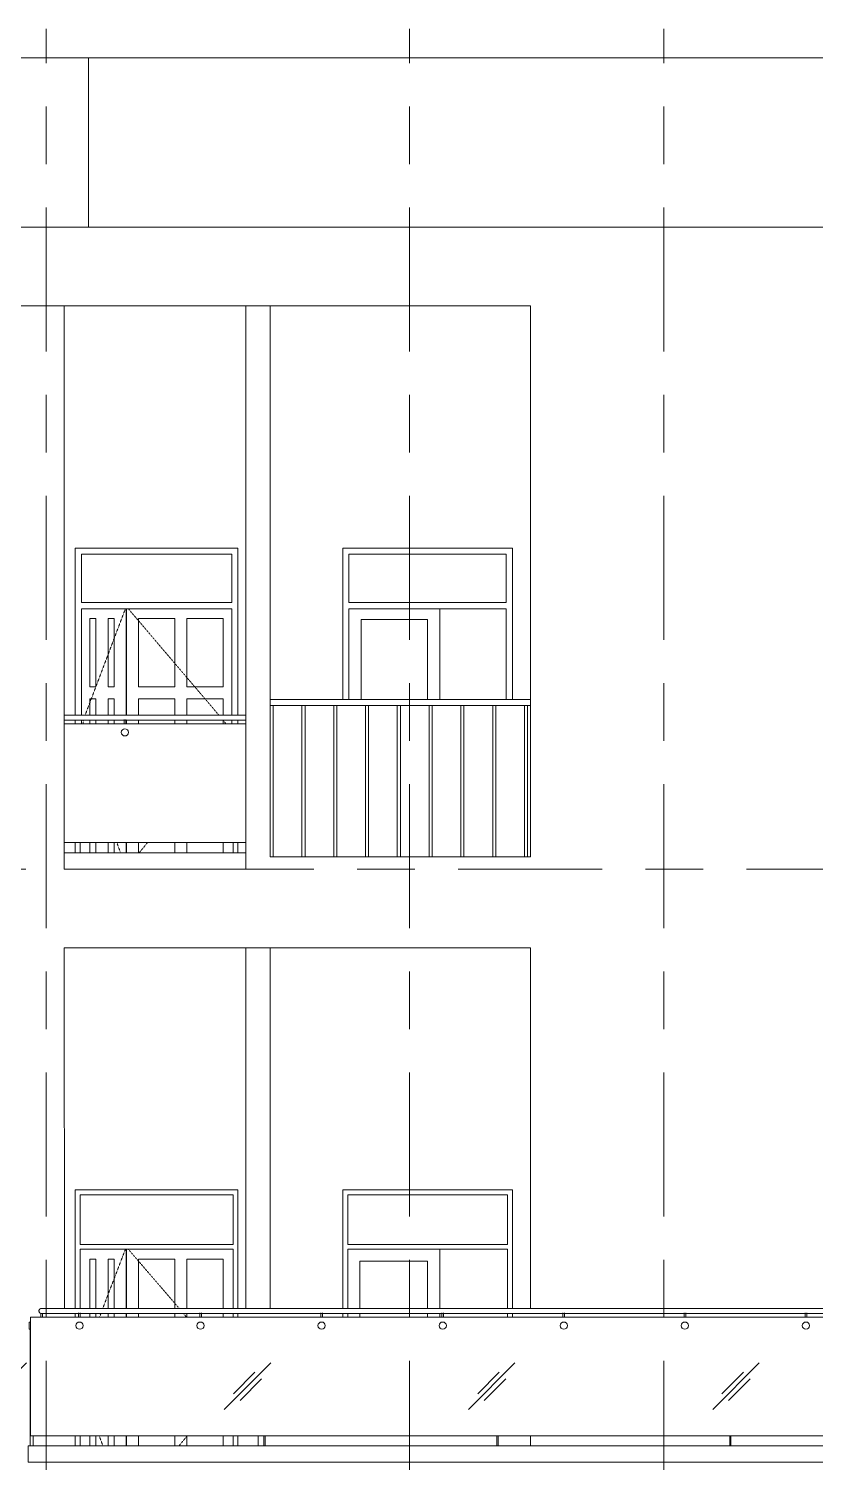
# Model space of a CAD drawing. Header units: millimetres. Extents: x -2100 to 124761, y -10432 to 93550.
# Drawn here: x 108866 to 115363, y 81700 to 93540 of the extents above; entities that cross this region are included whole.
import ezdxf
from ezdxf.xclip import XClip

# ---------------------------------------------------------------- set-up
doc = ezdxf.new("R2010")
doc.units = ezdxf.units.MM
doc.header["$XCLIPFRAME"] = 0
doc.linetypes.add('Centre', pattern=[31.749999999999996, 6.349999999999999, -4.7625, 15.875, -4.7625])
doc.linetypes.add('Dash 1_16_', pattern=[3.175, 1.5875, -1.5875])
for name, color, linetype, lineweight in [('A-DOOR', 31, 'Continuous', 5), ('CUA', 31, 'Continuous', 9), ('KINH', 152, 'Continuous', 5), ('NET THAY 1', 41, 'Continuous', 5), ('NET THAY 2', 55, 'Continuous', 5), ('NET-THAY', 2, 'Continuous', 9), ('TRUC', 225, 'Continuous', 5)]:
    doc.layers.add(name, color=color, linetype=linetype, lineweight=lineweight)

# ---------------------------------------------------------------- blocks, each defined once
blk = doc.blocks.new('Railing - NBS_RailInfillPnl_Post-1648199-MẶT ĐỨNG TRỤC Q-A')
at = {"layer": 'NET THAY 2'}
for p, q in [((-31282.93651796395, 81835.00000000036), (-31282.93651796395, 81920.00000000036)), ((-31256.93651796395, 81920.00000000036), (-31256.93651796395, 81835.00000000036))]:
    blk.add_line(p, q, dxfattribs=at)
blk = doc.blocks.new('Railing - NBS_RailInfillPnl_Post-V204-MẶT ĐỨNG TRỤC Q-A')
at = {"layer": 'NET THAY 2'}
for p, q in [((-29356.96002560578, 81920.00000000036), (-29366.96002560575, 81920.00000000036)), ((-29366.96002560575, 81920.00000000036), (-29366.96002560575, 81835.00000000036)), ((-29356.96002560578, 81835.00000000036), (-29356.96002560578, 81920.00000000036))]:
    blk.add_line(p, q, dxfattribs=at)
blk = doc.blocks.new('Railing - NBS_RailInfillPnl_Post-1597031-MẶT ĐỨNG TRỤC Q-A')
at = {"layer": 'NET THAY 2'}
for p, q in [((-31264.93651796395, 82800.00000000038), (-31274.93651796392, 82800.00000000038)), ((-31274.93651796392, 82800.00000000038), (-31274.93651796392, 81835.00000000036)), ((-31264.93651796395, 81835.00000000036), (-31264.93651796395, 82800.00000000038))]:
    blk.add_line(p, q, dxfattribs=at)
blk = doc.blocks.new('Railing - NBS_RailInfillPnl_Post-V205-MẶT ĐỨNG TRỤC Q-A')
at = {"layer": 'NET THAY 2'}
for p, q in [((-21717.05405617307, 82800.00000000038), (-21717.05405617307, 81835.00000000036)), ((-21743.05405617306, 81835.00000000036), (-21743.05405617306, 81920.00000000036))]:
    blk.add_line(p, q, dxfattribs=at)
blk = doc.blocks.new('Railing - Railing-1432252-MẶT ĐỨNG TRỤC Q-A')
at = {"layer": 'NET THAY 1'}
for p, q in [((-11599.93651796395, 81835.00000000036), (0.06348203606098911, 81835.00000000036)), ((-11599.93651796395, 81835.00000000035), (-11599.93651796395, 81700.00000000036)), ((0.06348203606098911, 81700.00000000036), (0.06348203606098911, 81835.00000000035)), ((0.06348203605882338, 81700.00000000036), (-11599.93651796394, 81700.00000000036))]:
    blk.add_line(p, q, dxfattribs=at)
at = {"extrusion": (0, 0, -1), "zscale": -1}
for name, p in [('Railing - NBS_RailInfillPnl_Post-V205-MẶT ĐỨNG TRỤC Q-A', (33299.99057413702, 0)), ('Railing - NBS_RailInfillPnl_Post-1597031-MẶT ĐỨNG TRỤC Q-A', (31299.87303592786, 0)), ('Railing - NBS_RailInfillPnl_Post-V204-MẶT ĐỨNG TRỤC Q-A', (39008.56321023636, 0)), ('Railing - NBS_RailInfillPnl_Post-V204-MẶT ĐỨNG TRỤC Q-A', (37085.22987690303, 0)), ('Railing - NBS_RailInfillPnl_Post-V204-MẶT ĐỨNG TRỤC Q-A', (35161.8965435697, 0)), ('Railing - NBS_RailInfillPnl_Post-V204-MẶT ĐỨNG TRỤC Q-A', (33238.56321023636, 0)), ('Railing - NBS_RailInfillPnl_Post-V204-MẶT ĐỨNG TRỤC Q-A', (31315.22987690302, 0)), ('Railing - NBS_RailInfillPnl_Post-1648199-MẶT ĐỨNG TRỤC Q-A', (31299.87303592786, 0))]:
    blk.add_blockref(name, p, dxfattribs=at)
blk = doc.blocks.new('Top Rail Type - Top Rail_Internal_-1432255-MẶT ĐỨNG TRỤC Q-A')
at = {"layer": 'NET THAY 1'}
for p, q in [((-19.18651796393693, 82900.00000000036), (-11580.68651796395, 82900.00000000036)), ((-11580.68651796395, 82900.00000000036), (-11580.68651796395, 81920.00000000036)), ((-19.1865179639391, 81920.00000000036), (-19.1865179639391, 82900.00000000036)), ((-11580.68651796395, 81920.00000000036), (-9651.603184630614, 81920.00000000036)), ((-9641.603184630641, 81920.00000000036), (-7728.269851297272, 81920.00000000036)), ((-7718.269851297298, 81920.00000000036), (-5804.93651796393, 81920.00000000036)), ((-5794.936517963956, 81920.00000000036), (-3881.603184630605, 81920.00000000036)), ((-3871.60318463063, 81920.00000000036), (-1958.26985129728, 81920.00000000036)), ((-1948.269851297306, 81920.00000000036), (-34.93651796393768, 81920.00000000036)), ((-24.93651796396378, 81920.00000000036), (-19.1865179639391, 81920.00000000036))]:
    blk.add_line(p, q, dxfattribs=at)
blk = doc.blocks.new('Handrail Type - Handrail_Internal_-1432266-MẶT ĐỨNG TRỤC Q-A')
at = {"layer": 'NET THAY 1'}
for p, q in [((-111.1365179639165, 82971.20000000043), (-11488.73651796393, 82971.20000000043)), ((-11488.73651796393, 82928.80000000045), (-111.1365179639165, 82928.80000000045))]:
    blk.add_line(p, q, dxfattribs=at)
for points, knots in [([(-11488.73651796395, 82971.20000000035), (-11489.19903016853, 82971.20000000035), (-11490.12405457771, 82971.16971783659), (-11491.50564954699, 82971.0336426095), (-11492.87538666841, 82970.8074980942), (-11494.22740052349, 82970.49225268314), (-11495.55590155835, 82970.08925627932), (-11496.85520101334, 82969.60023467343), (-11498.11973476882, 82969.0272815645), (-11499.34408909092, 82968.37285179371), (-11500.5230166512, 82967.63974262401), (-11502.02764208703, 82966.5615689885), (-11503.4215618932, 82965.33913635863), (-11504.68690134044, 82963.98811040969), (-11505.86120512418, 82962.55725142678), (-11507.148778852, 82960.6303195404), (-11508.37873335842, 82958.1360840364), (-11509.57091825846, 82954.62487453841), (-11509.93651796395, 82951.8500490075), (-11509.93651796395, 82950.00000000038)], [-0.5, -0.5, -0.5, -0.5, -0.4791666666666667, -0.4583333333333334, -0.4375, -0.4166666666666667, -0.3958333333333334, -0.375, -0.3541666666666666, -0.3333333333333333, -0.3125, -0.2916666666666666, -0.25, -0.2291666666666667, -0.2083333333333333, -0.1666666666666667, -0.125, -0.08333333333333333, 0, 0, 0, 0]), ([(-11509.93651796395, 82950.00000000036), (-11509.93651796395, 82948.14995099323), (-11509.57091825846, 82945.3751254623), (-11508.37873335842, 82941.86391596429), (-11507.148778852, 82939.3696804603), (-11505.86120512418, 82937.44274857396), (-11504.68690134044, 82936.01188959098), (-11503.42156189321, 82934.66086364201), (-11502.02764208704, 82933.43843101221), (-11500.5230166512, 82932.36025737677), (-11499.34408909092, 82931.62714820696), (-11498.11973476882, 82930.97271843624), (-11496.85520101334, 82930.39976532728), (-11495.55590155835, 82929.91074372138), (-11494.2274005235, 82929.50774731753), (-11492.87538666841, 82929.19250190651), (-11491.50564954699, 82928.96635739121), (-11490.1240545777, 82928.83028216413), (-11489.19903016854, 82928.80000000034), (-11488.73651796395, 82928.80000000037)], [-1, -1, -1, -1, -0.9166666666666666, -0.875, -0.8333333333333334, -0.7916666666666667, -0.7708333333333334, -0.75, -0.7083333333333333, -0.6875, -0.6666666666666666, -0.6458333333333333, -0.625, -0.6041666666666667, -0.5833333333333334, -0.5625, -0.5416666666666667, -0.5208333333333334, -0.5, -0.5, -0.5, -0.5]), ([(-89.93651796393866, 82950.00000000036), (-89.94472271242661, 82951.85004900748), (-90.29813881388404, 82954.62487455466), (-91.49819907922252, 82958.13608400937), (-92.72354598519816, 82960.63031964324), (-94.0108354993894, 82962.55725112377), (-95.19359203802382, 82963.98811093454), (-96.44705515999672, 82965.33913351268), (-98.19635641160426, 82966.86720013517), (-100.1248180704926, 82968.15472015466), (-101.7456100826014, 82969.02727937633), (-103.0188712978936, 82969.60023525973), (-104.3260087427925, 82970.08925612227), (-105.6455303121412, 82970.49225272522), (-106.9891952552321, 82970.80749808288), (-108.3677088785065, 82971.03364261251), (-109.7579629287239, 82971.16971783577), (-110.6769996426034, 82971.20000000024), (-111.1365179639383, 82971.20000000033)], [0, 0, 0, 0, 0.08333333333333333, 0.125, 0.1666666666666667, 0.2083333333333333, 0.2291666666666667, 0.25, 0.2916666666666666, 0.3333333333333333, 0.3541666666666666, 0.375, 0.3958333333333334, 0.4166666666666667, 0.4375, 0.4583333333333334, 0.4791666666666667, 0.5, 0.5, 0.5, 0.5]), ([(-111.1365179639383, 82928.80000000037), (-110.6769996426036, 82928.80000000024), (-109.7579630711434, 82928.83028216418), (-108.3677083800381, 82928.96635739115), (-106.9891971066862, 82929.19250190651), (-105.6455234047929, 82929.50774731753), (-104.3260345207317, 82929.91074372141), (-103.0187750934854, 82930.39976532731), (-101.7459691222951, 82930.97271843624), (-100.52867611914, 82931.62714820691), (-99.35843418476266, 82932.3602573768), (-97.84357186479117, 82933.4384310122), (-96.44752212416226, 82934.66086364209), (-95.19350592486342, 82936.01188959101), (-94.01088521420371, 82937.44274857391), (-92.72352911767187, 82939.36968046034), (-91.49820351804519, 82941.86391596428), (-90.29813615059038, 82945.3751254623), (-89.94472271242662, 82948.14995099322), (-89.93651796393866, 82950.00000000033)], [0.5, 0.5, 0.5, 0.5, 0.5208333333333334, 0.5416666666666667, 0.5625, 0.5833333333333334, 0.6041666666666667, 0.625, 0.6458333333333333, 0.6666666666666666, 0.6875, 0.7083333333333333, 0.75, 0.7708333333333334, 0.7916666666666667, 0.8333333333333334, 0.875, 0.9166666666666666, 1, 1, 1, 1])]:
    blk.add_open_spline(points, degree=3, knots=knots, dxfattribs=at)
blk = doc.blocks.new('ALB-RAILING 32 - ALB-BALUSTER-V207-MẶT ĐỨNG TRỤC Q-A')
at = {"layer": 'NET THAY 1'}
for p, q in [((-11495.73651796391, 82930.14909261567), (-11495.73651796391, 82900.00000000045)), ((-11481.73651796394, 82900.00000000045), (-11481.73651796394, 82928.80000000045)), ((-11580.68651796393, 82858.80000000045), (-11589.88651796394, 82858.80000000045)), ((-11589.88651796395, 82828.80000000037), (-11589.88651796395, 82857.77777478904)), ((-11589.88651796395, 82799.82222521168), (-11589.88651796395, 82828.80000000037)), ((-11589.88651796394, 82798.80000000044), (-11582.93651796395, 82798.80000000044))]:
    blk.add_line(p, q, dxfattribs=at)
blk = doc.blocks.new('ALB-RAILING 32 - ALB-BALUSTER-1365155-MẶT ĐỨNG TRỤC Q-A')
at = {"layer": 'NET THAY 1'}
for p, q in [((-31979.33651796392, 88235.00933623931), (-31979.33651796392, 88200.00000000047)), ((-31965.33651796394, 88200.00000000047), (-31965.33651796394, 88235.00933623931))]:
    blk.add_line(p, q, dxfattribs=at)
for radius, start, end in [(30.00000000000364, 0, 180), (30, 180, 0)]:
    blk.add_arc((-31972.33651796392, 88128.80000000038), radius, start, end, dxfattribs=at)
blk = doc.blocks.new('CUA SAN PHOI LUA1 - CUA SAN PHOI LUA 800-1384257-MẶT ĐỨNG TRỤC Q-A')
at = {"layer": 'CUA'}
for p, q in [((-7639.924984469311, 83500.00000000029), (-8959.924984469326, 83500.0000000003)), ((-8959.924984469326, 82971.03952122411), (-8959.924984469326, 83460.00000000029)), ((-8959.924984469326, 83460.00000000029), (-7639.924984469311, 83460.00000000029)), ((-8859.924984469326, 83360.00000000029), (-8859.924984469326, 82971.03317520845)), ((-8859.924984469326, 83360.00000000029), (-8299.924984469326, 83360.00000000029)), ((-8299.924984469326, 82970.99763752069), (-8299.924984469326, 83360.00000000029)), ((-8199.924984469326, 83460.00000000029), (-8199.924984469326, 82970.99129150502)), ((-7639.924984469311, 82970.95575381727), (-7639.924984469311, 83460.00000000029)), ((-8999.924984469326, 82928.80000000037), (-8999.924984469326, 82900.00000000036)), ((-8959.924984469326, 82900.00000000036), (-8959.924984469326, 82928.80000000037)), ((-8859.924984469326, 82928.80000000037), (-8859.924984469326, 82900.00000000035)), ((-8299.924984469326, 82900.00000000035), (-8299.924984469326, 82928.80000000037)), ((-8199.924984469326, 82928.80000000037), (-8199.924984469326, 82900.00000000035)), ((-7639.924984469311, 82900.00000000036), (-7639.924984469311, 82928.80000000037)), ((-7599.924984469311, 82900.00000000036), (-7599.924984469311, 82928.80000000037))]:
    blk.add_line(p, q, dxfattribs=at)
for points in [[(-8999.924984469326, 82971.04205963039), (-8999.924984469326, 83950.0000000007), (-7599.924984469311, 83950.0000000007), (-7599.924984469311, 82970.95321541099)], [(-8959.924984469326, 83500.0000000003), (-8959.92498446934, 83910.0000000007), (-7639.924984469311, 83910.0000000007), (-7639.924984469311, 83500.0000000003)]]:
    blk.add_lwpolyline(points, dxfattribs=at)
blk = doc.blocks.new('CUA VAO CAN HO_0001 - Type 1-1424866-MẶT ĐỨNG TRỤC Q-A')
at = {"layer": 'A-DOOR'}
for p, q in [((-11088.93651796482, 82971.17462862971), (-11088.93651796482, 83379.0000000003)), ((-11088.93651796482, 83379.0000000003), (-11038.9365179648, 83379.0000000003)), ((-11038.9365179648, 83379.0000000003), (-11038.9365179648, 82971.17145562185)), ((-10938.9365179648, 82971.1651096062), (-10938.9365179648, 83379.0000000003)), ((-10938.9365179648, 83379.0000000003), (-10888.93651796482, 83379.0000000003)), ((-10888.93651796482, 83379.0000000003), (-10888.93651796482, 82971.16193659836)), ((-10788.93651796482, 82971.15559058268), (-10788.93651796482, 83460.0000000003)), ((-10787.93651796482, 82971.15552712254), (-10787.93651796482, 83460.0000000003)), ((-10687.93651796482, 82971.14918110686), (-10687.93651796482, 83379.0000000003)), ((-10687.93651796482, 83379.0000000003), (-10387.93651796482, 83379.0000000003)), ((-10387.93651796482, 83379.0000000003), (-10387.93651796482, 82971.13014305984)), ((-10287.93651796482, 82971.12379704416), (-10287.93651796482, 83379.0000000003)), ((-10287.93651796482, 83379.0000000003), (-9987.936517964816, 83379.0000000003)), ((-9987.936517964816, 83379.0000000003), (-9987.936517964816, 82971.10475899716)), ((-11088.93651796482, 82900.00000000036), (-11088.93651796482, 82928.80000000037)), ((-11038.9365179648, 82928.80000000037), (-11038.9365179648, 82900.00000000036)), ((-10938.9365179648, 82900.00000000035), (-10938.9365179648, 82928.80000000037)), ((-10888.93651796482, 82928.80000000037), (-10888.93651796482, 82900.00000000035)), ((-10788.93651796482, 82900.00000000035), (-10788.93651796482, 82928.80000000037)), ((-10787.93651796482, 82900.00000000035), (-10787.93651796482, 82928.80000000037)), ((-10687.93651796482, 82900.00000000035), (-10687.93651796482, 82928.80000000037)), ((-10387.93651796482, 82928.80000000037), (-10387.93651796482, 82900.00000000035)), ((-10287.93651796482, 82900.00000000036), (-10287.93651796482, 82928.80000000037)), ((-9987.936517964816, 82928.80000000037), (-9987.936517964816, 82900.00000000036)), ((-11088.93651796482, 81835.00000000035), (-11088.93651796482, 81920.00000000036)), ((-11038.9365179648, 81920.00000000036), (-11038.9365179648, 81835.00000000035)), ((-10938.9365179648, 81835.00000000035), (-10938.9365179648, 81920.00000000036)), ((-10888.93651796482, 81920.00000000036), (-10888.93651796482, 81835.00000000035)), ((-10788.93651796482, 81835.00000000035), (-10788.93651796482, 81920.00000000036)), ((-10787.93651796482, 81835.00000000035), (-10787.93651796482, 81920.00000000036)), ((-10687.93651796482, 81835.00000000035), (-10687.93651796482, 81920.00000000036)), ((-10387.93651796482, 81920.00000000036), (-10387.93651796482, 81835.00000000035)), ((-10287.93651796482, 81835.00000000035), (-10287.93651796482, 81920.00000000036)), ((-9987.936517964816, 81920.00000000036), (-9987.936517964816, 81835.00000000035))]:
    blk.add_line(p, q, dxfattribs=at)
at = {"layer": 'CUA', "lineweight": 5}
for p, q in [((-11209.93651796482, 82971.18230730867), (-11209.93651796482, 83500.00000000032)), ((-9906.936517964816, 83500.00000000032), (-11169.93651796482, 83500.00000000032)), ((-9866.936517964801, 82971.09708031818), (-9866.936517964801, 83500.00000000029)), ((-11169.93651796482, 82971.1797689024), (-11169.93651796482, 83460.0000000003)), ((-11169.93651796482, 83460.0000000003), (-9906.936517964816, 83460.00000000029)), ((-9906.936517964816, 82971.09961872446), (-9906.936517964816, 83460.00000000029)), ((-11209.93651796482, 82900.00000000035), (-11209.93651796482, 82928.80000000037)), ((-9906.936517964816, 82900.00000000035), (-9906.936517964816, 82928.80000000037)), ((-9866.936517964801, 82900.00000000035), (-9866.936517964801, 82928.80000000037)), ((-11209.93651796482, 81835.00000000035), (-11209.93651796482, 81920.00000000036)), ((-11169.93651796482, 81835.00000000035), (-11169.93651796482, 81920.00000000036)), ((-9906.936517964816, 81835.00000000035), (-9906.936517964816, 81920.00000000036)), ((-9866.936517964816, 81835.00000000035), (-9866.936517964816, 81920.00000000036))]:
    blk.add_line(p, q, dxfattribs=at)
at = {"layer": 'CUA', "linetype": 'Dash 1_16_', "lineweight": 5}
for p, q in [((-10795.8456088739, 83460.0000000003), (-10983.05727814072, 82971.16790951655)), ((-10772.39106341936, 83460.0000000003), (-10351.13199677841, 82971.12780743916)), ((-10998.46379069207, 82928.80000000037), (-11008.9365179648, 82900.00000000036)), ((-10316.50015432847, 82928.80000000037), (-10292.93651796484, 82900.00000000036)), ((-11012.5728816012, 81920.00000000036), (-10981.6637906921, 81835.00000000035)), ((-10284.75469978295, 81920.00000000036), (-10354.30015432842, 81835.00000000035))]:
    blk.add_line(p, q, dxfattribs=at)
at = {"layer": 'CUA', "lineweight": 5}
for points in [[(-11209.93651796482, 83499.99999999945), (-11209.93651796482, 83949.99999999948), (-9866.936517964816, 83949.99999999948), (-9866.936517964816, 83499.99999999945)], [(-11169.93651796482, 83499.99999999945), (-11169.93651796482, 83909.99999999948), (-9906.936517964816, 83909.99999999948), (-9906.936517964816, 83499.99999999945)]]:
    blk.add_lwpolyline(points, dxfattribs=at)
blk = doc.blocks.new('Railing - Railing-1970582-MẶT ĐỨNG TRỤC Q-A')
at = {"layer": 'NET THAY 1'}
blk.add_line((-9599.987646094134, 87700.00000000036), (-7449.924984580785, 87700.00000000036), dxfattribs=at)
blk = doc.blocks.new('CUA SAN PHOI LUA1 - CUA SAN PHOI LUA 800-V215-MẶT ĐỨNG TRỤC Q-A')
at = {"layer": 'CUA'}
for p, q in [((-7649.924984469311, 88800.0000000003), (-8949.924984469326, 88799.99999999948)), ((-8949.924984469326, 87700.00000000036), (-8949.924984469326, 88749.99999999948)), ((-8949.924984469326, 88749.99999999948), (-7649.924984469311, 88749.99999999948)), ((-8199.924984469326, 88749.99999999948), (-8199.924984469326, 87700.00000000036)), ((-7649.924984469311, 87700.00000000036), (-7649.924984469311, 88749.99999999948)), ((-8849.924984469326, 88660.0000000003), (-8849.924984469326, 87700.00000000036)), ((-8849.924984469326, 88660.0000000003), (-8299.924984469326, 88660.0000000003)), ((-8299.924984469326, 87700.00000000036), (-8299.924984469326, 88660.0000000003))]:
    blk.add_line(p, q, dxfattribs=at)
for points in [[(-7599.924984469311, 87700.00000000036), (-7599.924984469311, 89249.99999999948), (-8999.924984469326, 89249.9999999995), (-8999.924984469326, 87700.00000000036)], [(-7649.924984469311, 88799.99999999945), (-7649.924984469311, 89199.99999999948), (-8949.924984469326, 89199.9999999995), (-8949.924984469326, 88799.99999999948)]]:
    blk.add_lwpolyline(points, dxfattribs=at)
blk = doc.blocks.new('CUA VAO CAN HO_0001 - Type 1-V217-MẶT ĐỨNG TRỤC Q-A')
at = {"layer": 'A-DOOR'}
for p, q in [((-10788.93651796482, 87870.9537172415), (-10788.93651796482, 88749.9999999995)), ((-10787.93651796482, 87870.95323583166), (-10787.93651796482, 88749.9999999995)), ((-11088.93651796482, 88105.00000000033), (-11088.93651796482, 88668.9999999995)), ((-11088.93651796482, 88668.9999999995), (-11038.9365179648, 88668.9999999995)), ((-11038.9365179648, 88668.9999999995), (-11038.9365179648, 88105.00000000033)), ((-10938.9365179648, 88105.00000000033), (-10938.9365179648, 88668.9999999995)), ((-10938.9365179648, 88668.9999999995), (-10888.93651796482, 88668.9999999995)), ((-10888.93651796482, 88668.9999999995), (-10888.93651796482, 88105.00000000033)), ((-10687.93651796482, 88105.00000000033), (-10687.93651796482, 88668.9999999995)), ((-10687.93651796482, 88668.9999999995), (-10387.93651796482, 88668.9999999995)), ((-10387.93651796482, 88668.9999999995), (-10387.93651796482, 88105.00000000033)), ((-10287.93651796482, 88105.00000000033), (-10287.93651796482, 88668.9999999995)), ((-10287.93651796482, 88668.9999999995), (-9987.936517964816, 88668.9999999995)), ((-9987.936517964816, 88668.9999999995), (-9987.936517964816, 88105.00000000033)), ((-11038.9365179648, 88105.00000000033), (-11088.93651796482, 88105.00000000033)), ((-10888.93651796482, 88105.00000000033), (-10938.9365179648, 88105.00000000033)), ((-10387.93651796482, 88105.00000000033), (-10687.93651796482, 88105.00000000033)), ((-9987.936517964816, 88105.00000000033), (-10287.93651796482, 88105.00000000033)), ((-11088.93651796482, 87871.0981401952), (-11088.93651796482, 88005.00000000032)), ((-11088.93651796482, 88005.00000000032), (-11038.9365179648, 88005.00000000032)), ((-11038.9365179648, 88005.00000000032), (-11038.9365179648, 87871.07406970293)), ((-10938.9365179648, 87871.02592871836), (-10938.9365179648, 88005.00000000032)), ((-10938.9365179648, 88005.00000000032), (-10888.93651796482, 88005.00000000032)), ((-10888.93651796482, 88005.00000000032), (-10888.93651796482, 87871.00185822607)), ((-10687.93651796482, 87870.47762751767), (-10687.93651796482, 88005.00000000032)), ((-10687.93651796482, 88005.00000000032), (-10387.93651796482, 88005.00000000032)), ((-10387.93651796482, 88005.00000000032), (-10387.93651796482, 87870.47762751767)), ((-10287.93651796482, 87871.20000000035), (-10287.93651796482, 88005.00000000032)), ((-10287.93651796482, 88005.00000000032), (-9987.936517964816, 88005.00000000032)), ((-9987.936517964816, 88005.00000000032), (-9987.936517964816, 87871.20000000035)), ((-11088.93651796482, 87800.00000000036), (-11088.93651796482, 87828.80000000035)), ((-11038.9365179648, 87828.80000000035), (-11038.9365179648, 87800.00000000036)), ((-10938.9365179648, 87800.00000000038), (-10938.9365179648, 87828.80000000035)), ((-10888.93651796482, 87828.80000000035), (-10888.93651796482, 87800.00000000038)), ((-10788.93651796482, 87800.00000000038), (-10788.93651796482, 87828.80000000035)), ((-10787.93651796482, 87800.00000000038), (-10787.93651796482, 87828.80000000035)), ((-10687.93651796482, 87800.00000000038), (-10687.93651796482, 87829.52237248304)), ((-10387.93651796482, 87829.52237248304), (-10387.93651796482, 87800.00000000038)), ((-10287.93651796482, 87800.00000000036), (-10287.93651796482, 87829.03490339148)), ((-9987.936517964816, 87828.89048043775), (-9987.936517964816, 87800.00000000036)), ((-11088.93651796482, 86735.00000000035), (-11088.93651796482, 86820.00000000036)), ((-11038.9365179648, 86820.00000000036), (-11038.9365179648, 86735.00000000035)), ((-10938.9365179648, 86735.00000000035), (-10938.9365179648, 86820.00000000036)), ((-10888.93651796482, 86820.00000000036), (-10888.93651796482, 86735.00000000035)), ((-10788.93651796482, 86735.00000000035), (-10788.93651796482, 86820.00000000036)), ((-10787.93651796482, 86735.00000000035), (-10787.93651796482, 86820.00000000036)), ((-10687.93651796482, 86735.00000000035), (-10687.93651796482, 86820.00000000036)), ((-10387.93651796482, 86820.00000000036), (-10387.93651796482, 86735.00000000035)), ((-10287.93651796482, 86735.00000000035), (-10287.93651796482, 86820.00000000036)), ((-9987.936517964816, 86820.00000000036), (-9987.936517964816, 86735.00000000035))]:
    blk.add_line(p, q, dxfattribs=at)
at = {"layer": 'CUA', "lineweight": 5}
for p, q in [((-9916.936517964801, 88799.99999999946), (-11159.93651796482, 88799.99999999946)), ((-11159.93651796482, 87871.13713439272), (-11159.93651796482, 88749.9999999995)), ((-11159.93651796482, 88749.9999999995), (-9916.936517964816, 88749.99999999948)), ((-9916.936517964816, 87871.20000000035), (-9916.936517964816, 88749.99999999948)), ((-11209.93651796482, 87800.00000000038), (-11209.93651796482, 87828.80000000035)), ((-11159.93651796482, 87800.00000000038), (-11159.93651796482, 87828.80000000035)), ((-9916.936517964816, 87800.00000000038), (-9916.936517964816, 87828.85148624027)), ((-9866.936517964816, 87800.00000000038), (-9866.936517964816, 87828.83222984643)), ((-11209.93651796482, 86735.00000000035), (-11209.93651796482, 86820.00000000036)), ((-11169.93651796482, 86735.00000000035), (-11169.93651796482, 86820.00000000036)), ((-9906.936517964816, 86735.00000000035), (-9906.936517964816, 86820.00000000036)), ((-9866.936517964816, 86735.00000000035), (-9866.936517964816, 86820.00000000036))]:
    blk.add_line(p, q, dxfattribs=at)
at = {"layer": 'CUA', "linetype": 'Dash 1_16_', "lineweight": 5}
for p, q in [((-10795.8456088739, 88749.9999999995), (-11128.53026305078, 87871.11720101391)), ((-10772.39106341936, 88749.9999999995), (-10023.91833614666, 87871.20000000035)), ((-11143.91833614661, 87828.80000000035), (-11144.39106341935, 87800.00000000038)), ((-9989.301994339447, 87828.89113779154), (-9965.663790692124, 87800.00000000038)), ((-10867.11833614664, 86820.00000000036), (-10836.20924523755, 86735.00000000035)), ((-10612.02742705568, 86820.00000000036), (-10681.57288160115, 86735.00000000035))]:
    blk.add_line(p, q, dxfattribs=at)
at = {"layer": 'CUA'}
for points in [[(-9866.936517964816, 87871.20000000035), (-9866.936517964801, 89249.99999999949), (-11209.93651796482, 89249.9999999995), (-11209.93651796482, 87871.15639078655)], [(-9916.936517964801, 88799.99999999946), (-9916.936517964801, 89199.99999999949), (-11159.93651796482, 89199.9999999995), (-11159.93651796482, 88799.99999999948)]]:
    blk.add_lwpolyline(points, dxfattribs=at)
blk = doc.blocks.new('Railing - Railing-1431913-MẶT ĐỨNG TRỤC Q-A')
at = {"layer": 'NET THAY 1'}
for p, q in [((-11300.52297811856, 86600.00000000038), (-11300.52297811856, 86735.00000000036)), ((-11300.52297811856, 86735.00000000036), (-9799.987646094132, 86735.00000000036)), ((-9799.987646094132, 86735.00000000036), (-9799.987646094132, 86600.00000000038)), ((-9799.987646094132, 86600.00000000038), (-11300.52297811856, 86600.00000000038))]:
    blk.add_line(p, q, dxfattribs=at)
blk = doc.blocks.new('Top Rail Type - Top Rail_Internal_-1431916-MẶT ĐỨNG TRỤC Q-A')
at = {"layer": 'NET THAY 1'}
for p, q in [((-11299.93651796341, 87800.00000000038), (-9799.987646094132, 87800.00000000038)), ((-11299.93651796341, 86820.00000000038), (-9799.987646094132, 86820.00000000038))]:
    blk.add_line(p, q, dxfattribs=at)
blk = doc.blocks.new('Handrail Type - Handrail_Internal_-1431927-MẶT ĐỨNG TRỤC Q-A')
at = {"layer": 'NET THAY 1'}
for p, q in [((-9799.987646094121, 87871.20000000046), (-11299.93651796341, 87871.20000000046)), ((-11299.93651796341, 87828.80000000048), (-9799.987646094121, 87828.80000000048))]:
    blk.add_line(p, q, dxfattribs=at)

msp = doc.modelspace()

# ---------------------------------------------------------------- hatches: boundary and pattern name
at = {"layer": 'KINH'}
h = msp.add_hatch(dxfattribs=at)
h.set_pattern_fill('FP_11', color=256, angle=180, style=0, pattern_type=2)
h.set_pattern_definition([(225.204, (104680.6376108508, 92604.2030760612), (-0.002376607802851696, -2031.999482379696), [252.695, -2610.806]), (225.204, (104735.4206108508, 92549.0280760612), (-0.002376607802851696, -2031.999482379696), [252.695, -2610.806]), (225.204, (104810.7466108508, 92680.0680760612), (-0.002376607802851696, -2031.999482379696), [544.2669999999999, -2319.235]), (225.204, (106052.5896108508, 91242.7630760612), (-0.002376607802851696, -2031.999482379696), [252.695, -2610.806]), (225.204, (106107.3726108508, 91187.5880760612), (-0.002376607802851696, -2031.999482379696), [252.695, -2610.806]), (225.204, (106182.6996108508, 91318.6280760612), (-0.002376607802851696, -2031.999482379696), [544.2669999999999, -2319.235])])
h.paths.add_polyline_path([(102901.9076365578, 82738.94464145857), (102901.9076365578, 81902.39383295983), (120460.5652053206, 81902.39383295979), (120460.5652053206, 82612.48365710804)])

# ---------------------------------------------------------------- linework, layer by layer
at = {"layer": 'NET THAY 1'}
for p, q in [((113010.5767387037, 88000.0000000004), (113010.5767387037, 87950.0000000004)), ((113010.5767387037, 87950.0000000004), (110860.6510832463, 87950.0000000004))]:
    msp.add_line(p, q, dxfattribs=at)
at = {"layer": 'NET THAY 2'}
for p, q in [((110885.5140771903, 86700.00000000038), (110885.5140771903, 87950.0000000004)), ((111123.0140771904, 86700.00000000038), (111123.0140771904, 87950.0000000004)), ((111148.0140771903, 86700.00000000038), (111148.0140771903, 87950.0000000004)), ((111385.5140771904, 86700.00000000038), (111385.5140771904, 87950.0000000004)), ((111410.5140771903, 86700.00000000038), (111410.5140771903, 87950.0000000004)), ((111648.0140771904, 86700.00000000038), (111648.0140771904, 87950.0000000004)), ((111673.0140771903, 86700.00000000038), (111673.0140771903, 87950.0000000004)), ((111910.5140771904, 86700.00000000038), (111910.5140771904, 87950.0000000004)), ((111935.5140771903, 86700.00000000038), (111935.5140771903, 87950.0000000004)), ((112173.0140771904, 86700.00000000038), (112173.0140771904, 87950.0000000004)), ((112198.0140771903, 86700.00000000038), (112198.0140771903, 87950.0000000004)), ((112435.5140771904, 86700.00000000038), (112435.5140771904, 87950.0000000004)), ((112460.5140771903, 86700.00000000038), (112460.5140771903, 87950.0000000004)), ((112698.0140771904, 86700.00000000038), (112698.0140771904, 87950.0000000004)), ((112723.0140771903, 86700.00000000038), (112723.0140771903, 87950.0000000004)), ((112960.5140771903, 86700.00000000038), (112960.5140771903, 87950.0000000004)), ((112985.5140771903, 86700.00000000038), (112985.5140771903, 87950.0000000004))]:
    msp.add_line(p, q, dxfattribs=at)
at = {"layer": 'NET-THAY'}
for p, q in [((119963.5177252161, 93300.00000000035), (103910.5652053205, 93300.00000000035)), ((109360.4723882945, 91900.00000000038), (109360.4723882945, 93300.00000000035)), ((103910.5652053205, 91900.00000000038), (120463.5177252161, 91900.00000000038)), ((113010.5767387037, 91249.99999999923), (108760.5652053197, 91249.99999999921)), ((110660.5140771902, 89700.00000000033), (110660.5140771902, 91249.99999999923)), ((113010.5767387037, 86700.00000000032), (113010.5767387037, 91250.00000000032)), ((110660.5140771903, 86599.99999999978), (110660.5140771903, 89700.00000000033)), ((113010.5767387037, 86700.00000000032), (110860.5140771903, 86700.00000000032)), ((112210.6510832462, 86700.00000000032), (110860.5140771903, 86700.00000000032)), ((113010.5767387037, 85950.00000000032), (109160.083893803, 85949.37771256462)), ((110660.5140771903, 82971.09283173228), (110660.5140771903, 85949.99999999924)), ((110860.5140771905, 82971.09283173228), (110860.5140771905, 85949.99999999924)), ((113010.5767387037, 82970.94369638748), (113010.5767387037, 85950.00000000032)), ((110760.5140771903, 81835.00000000035), (110760.5140771903, 81920.00000000036)), ((113010.5140771903, 81835.00000000035), (113010.5140771903, 81920.00000000036))]:
    msp.add_line(p, q, dxfattribs=at)
for points in [[(109159.9787451659, 86600.00000000038), (109159.9787451659, 91249.99999999923)], [(110860.5140771903, 91249.99999999923), (110860.5140771903, 86700.00000000032)], [(109160.5652042862, 82971.20000000043), (109160.083893803, 85949.37771256462)]]:
    msp.add_lwpolyline(points, dxfattribs=at)
at = {"layer": 'TRUC', "linetype": 'Centre', "ltscale": 75}
for p, q in [((109010.5652053212, -5209.709102663668), (109010.5652053214, 93540.40173060042)), ((112010.5652053209, -5209.709102663668), (112010.5652053209, 93540.40173060042)), ((114110.5652053209, -5209.709102663669), (114110.5652053209, 93540.40173060042)), ((75860.56520532064, 93299.99999999953), (122460.5652053209, 93299.99999999987)), ((75860.56520532064, 91899.99999999952), (122460.5652053209, 91899.99999999985)), ((75860.56520532064, 86599.99999999952), (122460.5652053209, 86599.99999999985))]:
    msp.add_line(p, q, dxfattribs=at)

# ---------------------------------------------------------------- block references
at = {"layer": 'CUA'}
for name in ['CUA VAO CAN HO_0001 - Type 1-V217-MẶT ĐỨNG TRỤC Q-A', 'CUA VAO CAN HO_0001 - Type 1-1424866-MẶT ĐỨNG TRỤC Q-A', 'CUA SAN PHOI LUA1 - CUA SAN PHOI LUA 800-1384257-MẶT ĐỨNG TRỤC Q-A']:
    msp.add_blockref(name, (120460.5017232845, 0), dxfattribs=at)
ref = msp.add_blockref('CUA SAN PHOI LUA1 - CUA SAN PHOI LUA 800-V215-MẶT ĐỨNG TRỤC Q-A', (120460.5017232845, 0), dxfattribs=at)
XClip(ref).set_block_clipping_path([(-8999.924984469399, 88000.00000000038), (-7599.924984469297, 89280.49488820988)])
at = {"layer": 'NET THAY 1'}
for name, p in [('Railing - Railing-1970582-MẶT ĐỨNG TRỤC Q-A', (120460.5017232845, 300.0000000000291)), ('Handrail Type - Handrail_Internal_-1431927-MẶT ĐỨNG TRỤC Q-A', (120460.5017232845, 0)), ('Top Rail Type - Top Rail_Internal_-1431916-MẶT ĐỨNG TRỤC Q-A', (120460.5017232845, 0)), ('ALB-RAILING 32 - ALB-BALUSTER-1365155-MẶT ĐỨNG TRỤC Q-A', (141632.8505951542, -400)), ('Railing - Railing-1431913-MẶT ĐỨNG TRỤC Q-A', (120460.5017232845, 0)), ('ALB-RAILING 32 - ALB-BALUSTER-V207-MẶT ĐỨNG TRỤC Q-A', (120460.5017232845, 0)), ('Top Rail Type - Top Rail_Internal_-1432255-MẶT ĐỨNG TRỤC Q-A', (120460.5017232845, 0)), ('Handrail Type - Handrail_Internal_-1432266-MẶT ĐỨNG TRỤC Q-A', (120460.5017232845, 0)), ('ALB-RAILING 32 - ALB-BALUSTER-1365155-MẶT ĐỨNG TRỤC Q-A', (141257.5645285303, -5300.000000000014)), ('ALB-RAILING 32 - ALB-BALUSTER-1365155-MẶT ĐỨNG TRỤC Q-A', (142257.5645285303, -5300.000000000014)), ('ALB-RAILING 32 - ALB-BALUSTER-1365155-MẶT ĐỨNG TRỤC Q-A', (143257.5645285303, -5300.000000000014)), ('ALB-RAILING 32 - ALB-BALUSTER-1365155-MẶT ĐỨNG TRỤC Q-A', (144257.5645285303, -5300.000000000014)), ('ALB-RAILING 32 - ALB-BALUSTER-1365155-MẶT ĐỨNG TRỤC Q-A', (145257.5645285303, -5300.000000000014)), ('ALB-RAILING 32 - ALB-BALUSTER-1365155-MẶT ĐỨNG TRỤC Q-A', (146257.5645285303, -5300.000000000014)), ('ALB-RAILING 32 - ALB-BALUSTER-1365155-MẶT ĐỨNG TRỤC Q-A', (147257.5645285303, -5300.000000000014)), ('Railing - Railing-1432252-MẶT ĐỨNG TRỤC Q-A', (120460.5017232845, 0))]:
    msp.add_blockref(name, p, dxfattribs=at)

doc.saveas('drawing.dxf')
